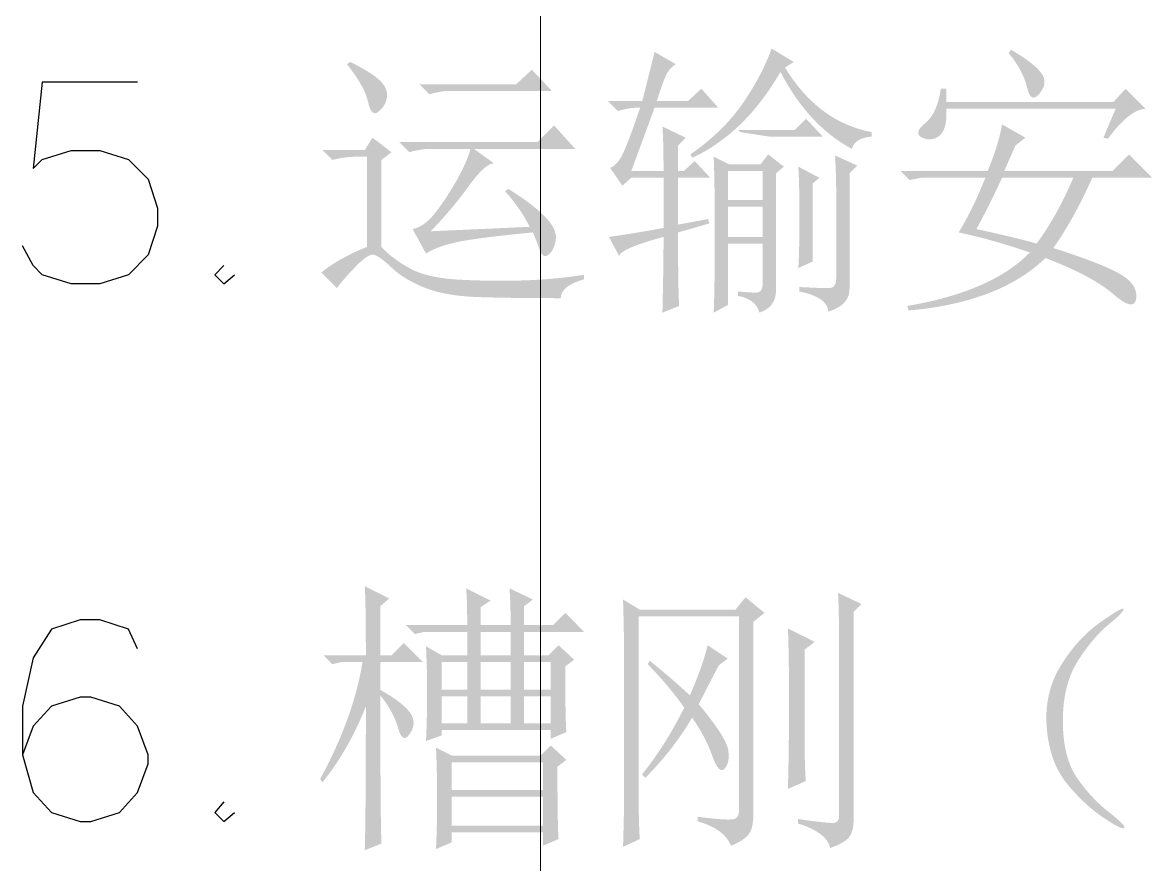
# Model space of a CAD drawing. Header units: millimetres. Extents: x 0 to 841, y 0 to 1189.
# Drawn here: x 406.02 to 437.61, y 88.19 to 111.72 of the extents above; entities that cross this region are included whole.
import ezdxf

# ---------------------------------------------------------------- set-up
doc = ezdxf.new("R2010")
doc.units = ezdxf.units.MM
doc.layers.add('C00-00-00', color=7, linetype='Continuous')
doc.layers.add('CBF-BF-BF', color=7, linetype='Continuous', true_color=0xbfbfbf)

msp = doc.modelspace()

# ---------------------------------------------------------------- hatches: boundary and pattern name
at = {"layer": 'C00-00-00'}
h = msp.add_hatch(color=256, dxfattribs=at)
edge = h.paths.add_edge_path(flags=0)
edge.add_spline(control_points=[(425.747168, 107.566837), (425.747168, 107.566837), (425.747168, 106.757101), (425.747168, 106.757101), (425.747168, 106.757101), (426.712346, 106.757101), (426.712346, 106.757101), (426.712346, 106.757101), (426.712346, 107.566837), (426.712346, 107.566837), (426.712346, 107.566837), (425.747168, 107.566837), (425.747168, 107.566837)], knot_values=[0, 0, 0, 0, 1, 1, 1, 2, 2, 2, 3, 3, 3, 4, 4, 4, 4], degree=3, periodic=1)
edge = h.paths.add_edge_path(flags=0)
edge.add_spline(control_points=[(425.747168, 106.570239), (425.747168, 106.570239), (425.747168, 105.729085), (425.747168, 105.729085), (425.747168, 105.729085), (426.712346, 105.729085), (426.712346, 105.729085), (426.712346, 105.729085), (426.712346, 106.570239), (426.712346, 106.570239), (426.712346, 106.570239), (425.747168, 106.570239), (425.747168, 106.570239)], knot_values=[0, 0, 0, 0, 1, 1, 1, 2, 2, 2, 3, 3, 3, 4, 4, 4, 4], degree=3, periodic=1)
edge = h.paths.add_edge_path(flags=0)
edge.add_spline(control_points=[(427.210645, 110.338347), (426.545879, 109.196229), (425.726222, 108.396967), (424.750571, 107.940561), (424.750571, 107.940561), (424.688284, 108.033716), (424.688284, 108.033716), (425.290211, 108.448781), (425.772524, 108.91566), (426.136326, 109.434905), (426.499577, 109.95415), (426.774634, 110.473395), (426.961496, 110.99264), (426.961496, 110.99264), (427.584369, 110.618916), (427.584369, 110.618916), (427.584369, 110.618916), (427.33522, 110.462922), (427.33522, 110.462922), (427.958093, 109.445378), (428.767828, 108.843451), (429.764425, 108.656589), (429.764425, 108.656589), (429.764425, 108.532015), (429.764425, 108.532015), (429.452989, 108.511068), (429.266127, 108.396967), (429.203839, 108.18971), (428.394104, 108.62517), (427.72989, 109.34175), (427.210645, 110.338347), (427.210645, 110.338347), (427.210645, 110.338347), (427.210645, 110.338347)], knot_values=[0, 0, 0, 0, 1, 1, 1, 2, 2, 2, 3, 3, 3, 4, 4, 4, 5, 5, 5, 6, 6, 6, 7, 7, 7, 8, 8, 8, 9, 9, 9, 10, 10, 10, 11, 11, 11, 11], degree=3, periodic=1)
edge = h.paths.add_edge_path(flags=0)
edge.add_spline(control_points=[(425.342025, 103.611316), (425.362971, 104.026932), (425.373445, 104.747922), (425.373445, 105.775938), (425.373445, 106.803403), (425.362971, 107.535417), (425.342025, 107.971429), (425.342025, 107.971429), (425.778037, 107.753699), (425.778037, 107.753699), (425.778037, 107.753699), (426.650059, 107.753699), (426.650059, 107.753699), (426.650059, 107.753699), (426.86834, 108.033716), (426.86834, 108.033716), (426.86834, 108.033716), (427.304352, 107.691411), (427.304352, 107.691411), (427.304352, 107.691411), (427.08607, 107.504549), (427.08607, 107.504549), (427.08607, 107.504549), (427.08607, 104.234189), (427.08607, 104.234189), (427.08607, 103.922752), (426.930076, 103.714944), (426.619191, 103.611316), (426.556353, 103.860465), (426.359017, 104.016459), (426.027186, 104.078195), (426.027186, 104.078195), (426.027186, 104.20277), (426.027186, 104.20277), (426.234443, 104.182375), (426.40091, 104.171902), (426.525484, 104.171902), (426.650059, 104.171902), (426.712346, 104.255135), (426.712346, 104.421051), (426.712346, 104.421051), (426.712346, 105.542223), (426.712346, 105.542223), (426.712346, 105.542223), (425.747168, 105.542223), (425.747168, 105.542223), (425.747168, 105.542223), (425.747168, 103.829046), (425.747168, 103.829046), (425.747168, 103.829046), (425.342025, 103.611316), (425.342025, 103.611316)], knot_values=[0, 0, 0, 0, 1, 1, 1, 2, 2, 2, 3, 3, 3, 4, 4, 4, 5, 5, 5, 6, 6, 6, 7, 7, 7, 8, 8, 8, 9, 9, 9, 10, 10, 10, 11, 11, 11, 12, 12, 12, 13, 13, 13, 14, 14, 14, 15, 15, 15, 16, 16, 16, 17, 17, 17, 17], degree=3, periodic=1)
edge = h.paths.add_edge_path(flags=0)
edge.add_spline(control_points=[(427.708944, 104.857062), (427.72989, 105.147553), (427.740363, 105.614432), (427.740363, 106.258252), (427.740363, 106.902071), (427.72989, 107.379423), (427.708944, 107.691411), (427.708944, 107.691411), (428.300949, 107.379975), (428.300949, 107.379975), (428.300949, 107.379975), (428.114087, 107.223981), (428.114087, 107.223981), (428.114087, 107.223981), (428.114087, 105.043924), (428.114087, 105.043924), (428.114087, 105.043924), (427.708944, 104.857062), (427.708944, 104.857062)], knot_values=[0, 0, 0, 0, 1, 1, 1, 2, 2, 2, 3, 3, 3, 4, 4, 4, 5, 5, 5, 6, 6, 6, 6], degree=3, periodic=1)
edge = h.paths.add_edge_path(flags=0)
edge.add_spline(control_points=[(428.767828, 107.068538), (428.767828, 107.296741), (428.757355, 107.608178), (428.73696, 108.002848), (428.73696, 108.002848), (429.359833, 107.722279), (429.359833, 107.722279), (429.359833, 107.722279), (429.141552, 107.504549), (429.141552, 107.504549), (429.141552, 107.504549), (429.141552, 104.327344), (429.141552, 104.327344), (429.162498, 103.995513), (428.965163, 103.766758), (428.550098, 103.642184), (428.529152, 103.912279), (428.259057, 104.099141), (427.740363, 104.20277), (427.740363, 104.20277), (427.740363, 104.327344), (427.740363, 104.327344), (428.134482, 104.306949), (428.404026, 104.296476), (428.549547, 104.296476), (428.695068, 104.296476), (428.767828, 104.37971), (428.767828, 104.545626), (428.767828, 104.545626), (428.767828, 107.068538), (428.767828, 107.068538)], knot_values=[0, 0, 0, 0, 1, 1, 1, 2, 2, 2, 3, 3, 3, 4, 4, 4, 5, 5, 5, 6, 6, 6, 7, 7, 7, 8, 8, 8, 9, 9, 9, 10, 10, 10, 10], degree=3, periodic=1)
edge = h.paths.add_edge_path(flags=0)
edge.add_spline(control_points=[(423.940836, 107.566837), (423.940836, 108.106476), (423.930363, 108.521541), (423.909417, 108.812583), (423.909417, 108.812583), (424.563709, 108.501146), (424.563709, 108.501146), (424.563709, 108.501146), (424.345428, 108.282865), (424.345428, 108.282865), (424.345428, 108.282865), (424.345428, 107.566837), (424.345428, 107.566837), (424.345428, 107.566837), (424.501422, 107.566837), (424.501422, 107.566837), (424.501422, 107.566837), (424.812859, 107.846854), (424.812859, 107.846854), (424.812859, 107.846854), (425.24887, 107.379975), (425.24887, 107.379975), (425.24887, 107.379975), (424.345428, 107.379975), (424.345428, 107.379975), (424.345428, 107.379975), (424.345428, 106.071941), (424.345428, 106.071941), (424.345428, 106.071941), (425.186583, 106.227383), (425.186583, 106.227383), (425.186583, 106.227383), (425.217451, 106.102809), (425.217451, 106.102809), (425.217451, 106.102809), (424.345428, 105.85366), (424.345428, 105.85366), (424.345428, 104.857062), (424.355901, 104.171902), (424.376847, 103.798178), (424.376847, 103.798178), (423.909417, 103.611316), (423.909417, 103.611316), (423.930363, 104.483338), (423.940836, 105.188894), (423.940836, 105.729085), (423.172442, 105.521277), (422.756826, 105.344888), (422.695089, 105.199918), (422.695089, 105.199918), (422.414521, 105.729085), (422.414521, 105.729085), (422.870927, 105.791372), (423.379699, 105.874606), (423.940836, 105.978234), (423.940836, 105.978234), (423.940836, 107.379975), (423.940836, 107.379975), (423.940836, 107.379975), (423.037394, 107.379975), (423.037394, 107.379975), (423.037394, 107.379975), (422.788245, 107.161693), (422.788245, 107.161693), (422.788245, 107.161693), (422.44594, 107.659992), (422.44594, 107.659992), (422.59091, 107.701333), (422.725958, 107.867249), (422.850532, 108.158291), (422.975107, 108.448781), (423.120076, 108.843451), (423.286543, 109.34175), (423.286543, 109.34175), (423.224256, 109.34175), (423.224256, 109.34175), (423.078735, 109.34175), (422.891873, 109.310331), (422.66367, 109.248594), (422.66367, 109.248594), (422.383653, 109.528612), (422.383653, 109.528612), (422.383653, 109.528612), (423.348831, 109.528612), (423.348831, 109.528612), (423.473405, 110.02691), (423.587507, 110.483317), (423.691687, 110.898933), (423.691687, 110.898933), (424.283141, 110.556628), (424.283141, 110.556628), (424.179512, 110.49379), (424.096279, 110.405595), (424.033991, 110.291494), (423.971704, 110.177392), (423.878549, 109.923282), (423.753974, 109.528612), (423.753974, 109.528612), (424.625997, 109.528612), (424.625997, 109.528612), (424.625997, 109.528612), (424.999721, 109.871468), (424.999721, 109.871468), (424.999721, 109.871468), (425.4666, 109.34175), (425.4666, 109.34175), (425.4666, 109.34175), (423.691687, 109.34175), (423.691687, 109.34175), (423.691687, 109.34175), (423.037394, 107.566837), (423.037394, 107.566837), (423.037394, 107.566837), (423.940836, 107.566837), (423.940836, 107.566837)], knot_values=[0, 0, 0, 0, 1, 1, 1, 2, 2, 2, 3, 3, 3, 4, 4, 4, 5, 5, 5, 6, 6, 6, 7, 7, 7, 8, 8, 8, 9, 9, 9, 10, 10, 10, 11, 11, 11, 12, 12, 12, 13, 13, 13, 14, 14, 14, 15, 15, 15, 16, 16, 16, 17, 17, 17, 18, 18, 18, 19, 19, 19, 20, 20, 20, 21, 21, 21, 22, 22, 22, 23, 23, 23, 24, 24, 24, 25, 25, 25, 26, 26, 26, 27, 27, 27, 28, 28, 28, 29, 29, 29, 30, 30, 30, 31, 31, 31, 32, 32, 32, 33, 33, 33, 34, 34, 34, 35, 35, 35, 36, 36, 36, 37, 37, 37, 38, 38, 38, 38], degree=3, periodic=1)
edge = h.paths.add_edge_path(flags=0)
edge.add_spline(control_points=[(426.027186, 108.718877), (426.027186, 108.718877), (427.615788, 108.718877), (427.615788, 108.718877), (427.615788, 108.718877), (427.927225, 109.030313), (427.927225, 109.030313), (427.927225, 109.030313), (428.394104, 108.532015), (428.394104, 108.532015), (428.394104, 108.532015), (426.899208, 108.532015), (426.899208, 108.532015), (426.899208, 108.532015), (426.089473, 108.656589), (426.089473, 108.656589), (426.089473, 108.656589), (426.276335, 108.469727), (426.276335, 108.469727), (426.276335, 108.469727), (426.027186, 108.718877), (426.027186, 108.718877)], knot_values=[0, 0, 0, 0, 1, 1, 1, 2, 2, 2, 3, 3, 3, 4, 4, 4, 5, 5, 5, 6, 6, 6, 7, 7, 7, 7], degree=3, periodic=1)
h = msp.add_hatch(color=256, dxfattribs=at)
edge = h.paths.add_edge_path(flags=0)
edge.add_spline(control_points=[(433.405313, 108.87487), (433.405313, 108.87487), (434.059605, 108.501146), (434.059605, 108.501146), (434.059605, 108.501146), (433.779037, 108.282865), (433.779037, 108.282865), (433.779037, 108.282865), (433.4676, 107.566837), (433.4676, 107.566837), (433.4676, 107.566837), (436.488811, 107.566837), (436.488811, 107.566837), (436.488811, 107.566837), (436.95569, 108.033716), (436.95569, 108.033716), (436.95569, 108.033716), (437.609983, 107.379975), (437.609983, 107.379975), (437.609983, 107.379975), (435.928225, 107.379975), (435.928225, 107.379975), (435.574896, 106.590634), (435.211645, 105.936893), (434.837921, 105.417648), (435.688997, 105.147553), (436.296437, 104.914389), (436.659688, 104.717054), (437.022938, 104.519719), (437.188854, 104.286554), (437.157986, 104.016459), (437.127118, 103.746363), (436.914349, 103.782744), (436.519679, 104.1256), (436.125009, 104.467904), (435.492214, 104.805248), (434.620191, 105.137631), (434.163234, 104.701068), (433.607609, 104.364276), (432.953867, 104.125048), (432.299575, 103.886372), (431.578034, 103.73589), (430.789245, 103.673603), (430.789245, 103.673603), (430.758377, 103.798178), (430.758377, 103.798178), (432.335955, 104.068273), (433.478073, 104.566021), (434.18418, 105.293074), (433.457127, 105.542223), (432.792912, 105.729085), (432.190985, 105.85366), (432.440135, 106.24833), (432.689284, 106.757101), (432.938433, 107.379975), (432.938433, 107.379975), (431.132101, 107.379975), (431.132101, 107.379975), (431.132101, 107.379975), (430.820664, 107.317687), (430.820664, 107.317687), (430.820664, 107.317687), (430.571515, 107.566837), (430.571515, 107.566837), (430.571515, 107.566837), (433.000721, 107.566837), (433.000721, 107.566837), (433.207978, 108.065135), (433.343025, 108.501146), (433.405313, 108.87487), (433.405313, 108.87487), (433.405313, 108.87487), (433.405313, 108.87487)], knot_values=[0, 0, 0, 0, 1, 1, 1, 2, 2, 2, 3, 3, 3, 4, 4, 4, 5, 5, 5, 6, 6, 6, 7, 7, 7, 8, 8, 8, 9, 9, 9, 10, 10, 10, 11, 11, 11, 12, 12, 12, 13, 13, 13, 14, 14, 14, 15, 15, 15, 16, 16, 16, 17, 17, 17, 18, 18, 18, 19, 19, 19, 20, 20, 20, 21, 21, 21, 22, 22, 22, 23, 23, 23, 24, 24, 24, 24], degree=3, periodic=1)
edge = h.paths.add_edge_path(flags=0)
edge.add_spline(control_points=[(433.405313, 107.379975), (433.177109, 106.881676), (432.938433, 106.403772), (432.689284, 105.947366), (433.457127, 105.780899), (434.017713, 105.645851), (434.371042, 105.542223), (434.744766, 106.040521), (435.08707, 106.652922), (435.398507, 107.379975), (435.398507, 107.379975), (433.405313, 107.379975), (433.405313, 107.379975)], knot_values=[0, 0, 0, 0, 1, 1, 1, 2, 2, 2, 3, 3, 3, 4, 4, 4, 4], degree=3, periodic=1)
edge = h.paths.add_edge_path(flags=0)
edge.add_spline(control_points=[(433.592175, 110.868065), (433.592175, 110.868065), (433.654462, 110.96122), (433.654462, 110.96122), (434.049132, 110.733017), (434.324188, 110.525209), (434.479631, 110.338347), (434.635074, 110.151485), (434.630113, 109.95415), (434.464197, 109.746893), (434.29773, 109.539085), (434.178668, 109.590899), (434.105907, 109.902336), (434.033147, 110.213772), (433.86227, 110.535682), (433.592175, 110.868065), (433.592175, 110.868065), (433.592175, 110.868065), (433.592175, 110.868065)], knot_values=[0, 0, 0, 0, 1, 1, 1, 2, 2, 2, 3, 3, 3, 4, 4, 4, 5, 5, 5, 6, 6, 6, 6], degree=3, periodic=1)
edge = h.paths.add_edge_path(flags=0)
edge.add_spline(control_points=[(436.239662, 108.501146), (436.239662, 108.501146), (436.581966, 109.310882), (436.581966, 109.310882), (436.581966, 109.310882), (431.848129, 109.310882), (431.848129, 109.310882), (431.869076, 108.937158), (431.806788, 108.688008), (431.661267, 108.563434), (431.515747, 108.438859), (431.354792, 108.417913), (431.178403, 108.501146), (431.002014, 108.583829), (431.027921, 108.718877), (431.256124, 108.905739), (431.484327, 109.0926), (431.629848, 109.41451), (431.692687, 109.871468), (431.692687, 109.871468), (431.848129, 109.871468), (431.848129, 109.871468), (431.848129, 109.871468), (431.848129, 109.497744), (431.848129, 109.497744), (431.848129, 109.497744), (436.519679, 109.497744), (436.519679, 109.497744), (436.519679, 109.497744), (436.862535, 109.871468), (436.862535, 109.871468), (436.862535, 109.871468), (437.423121, 109.310882), (437.423121, 109.310882), (437.111133, 109.289936), (436.758355, 109.009367), (436.364236, 108.469727), (436.364236, 108.469727), (436.239662, 108.501146), (436.239662, 108.501146)], knot_values=[0, 0, 0, 0, 1, 1, 1, 2, 2, 2, 3, 3, 3, 4, 4, 4, 5, 5, 5, 6, 6, 6, 7, 7, 7, 8, 8, 8, 9, 9, 9, 10, 10, 10, 11, 11, 11, 12, 12, 12, 13, 13, 13, 13], degree=3, periodic=1)
h = msp.add_hatch(color=256, dxfattribs=at)
edge = h.paths.add_edge_path(flags=0)
edge.add_spline(control_points=[(417.11183, 109.996042), (417.11183, 109.996042), (419.821604, 109.996042), (419.821604, 109.996042), (419.821604, 109.996042), (420.257616, 110.400634), (420.257616, 110.400634), (420.257616, 110.400634), (420.818202, 109.80918), (420.818202, 109.80918), (420.818202, 109.80918), (417.952985, 109.80918), (417.952985, 109.80918), (417.807464, 109.80918), (417.620602, 109.777761), (417.392399, 109.715474), (417.392399, 109.715474), (417.11183, 109.996042), (417.11183, 109.996042)], knot_values=[0, 0, 0, 0, 1, 1, 1, 2, 2, 2, 3, 3, 3, 4, 4, 4, 5, 5, 5, 6, 6, 6, 6], degree=3, periodic=1)
edge = h.paths.add_edge_path(flags=0)
edge.add_spline(control_points=[(416.924968, 105.947366), (417.132225, 105.988707), (417.32956, 106.123755), (417.516422, 106.351958), (417.703284, 106.580161), (417.900619, 106.871203), (418.108427, 107.223981), (418.315684, 107.576758), (418.461205, 107.898668), (418.544438, 108.18971), (418.544438, 108.18971), (417.423267, 108.18971), (417.423267, 108.18971), (417.2568, 108.18971), (417.060016, 108.158291), (416.831813, 108.096003), (416.831813, 108.096003), (416.551244, 108.376572), (416.551244, 108.376572), (416.551244, 108.376572), (420.413058, 108.376572), (420.413058, 108.376572), (420.413058, 108.376572), (420.880489, 108.843451), (420.880489, 108.843451), (420.880489, 108.843451), (421.471943, 108.18971), (421.471943, 108.18971), (421.471943, 108.18971), (418.638145, 108.18971), (418.638145, 108.18971), (418.638145, 108.18971), (419.198731, 107.784567), (419.198731, 107.784567), (419.032264, 107.784567), (418.788627, 107.561324), (418.466717, 107.11484), (418.144807, 106.668356), (417.796991, 106.258803), (417.423267, 105.885079), (417.423267, 105.885079), (420.195328, 106.009653), (420.195328, 106.009653), (420.049807, 106.320539), (419.821053, 106.652922), (419.510168, 107.006251), (419.510168, 107.006251), (419.603323, 107.068538), (419.603323, 107.068538), (420.039334, 106.798442), (420.376678, 106.543781), (420.615354, 106.305105), (420.854031, 106.066429), (420.957659, 105.848699), (420.926791, 105.651364), (420.895923, 105.454028), (420.828123, 105.313469), (420.724495, 105.230786), (420.620866, 105.147553), (420.537633, 105.194406), (420.475346, 105.370795), (420.413058, 105.547184), (420.350771, 105.708139), (420.288484, 105.85366), (419.208653, 105.750031), (418.487112, 105.656324), (418.123861, 105.573642), (417.76061, 105.490409), (417.485554, 105.38678), (417.298692, 105.262206), (417.298692, 105.262206), (416.924968, 105.947366), (416.924968, 105.947366)], knot_values=[0, 0, 0, 0, 1, 1, 1, 2, 2, 2, 3, 3, 3, 4, 4, 4, 5, 5, 5, 6, 6, 6, 7, 7, 7, 8, 8, 8, 9, 9, 9, 10, 10, 10, 11, 11, 11, 12, 12, 12, 13, 13, 13, 14, 14, 14, 15, 15, 15, 16, 16, 16, 17, 17, 17, 18, 18, 18, 19, 19, 19, 20, 20, 20, 21, 21, 21, 22, 22, 22, 23, 23, 23, 24, 24, 24, 24], degree=3, periodic=1)
edge = h.paths.add_edge_path(flags=0)
edge.add_spline(control_points=[(415.087767, 110.556628), (415.087767, 110.556628), (415.180923, 110.618916), (415.180923, 110.618916), (415.595988, 110.411107), (415.876005, 110.234719), (416.021526, 110.089198), (416.167047, 109.943677), (416.229334, 109.793195), (416.208388, 109.637752), (416.187442, 109.481758), (416.109721, 109.346711), (415.975224, 109.232609), (415.840176, 109.118508), (415.741509, 109.206702), (415.679221, 109.497744), (415.616934, 109.788234), (415.419599, 110.141012), (415.087767, 110.556628), (415.087767, 110.556628), (415.087767, 110.556628), (415.087767, 110.556628)], knot_values=[0, 0, 0, 0, 1, 1, 1, 2, 2, 2, 3, 3, 3, 4, 4, 4, 5, 5, 5, 6, 6, 6, 7, 7, 7, 7], degree=3, periodic=1)
edge = h.paths.add_edge_path(flags=0)
edge.add_spline(control_points=[(416.052945, 105.449067), (416.239807, 105.241259), (416.49943, 105.043924), (416.831813, 104.857062), (417.163644, 104.6702), (417.646509, 104.56106), (418.279855, 104.530192), (418.91265, 104.498772), (419.515129, 104.49326), (420.086188, 104.514206), (420.657247, 104.535153), (421.201847, 104.586967), (421.721092, 104.6702), (421.721092, 104.6702), (421.721092, 104.545626), (421.721092, 104.545626), (421.285081, 104.421051), (421.067351, 104.244662), (421.067351, 104.015908), (420.13249, 104.015908), (419.359135, 104.026381), (418.746735, 104.047327), (418.134334, 104.068273), (417.636036, 104.156468), (417.251839, 104.31191), (416.867642, 104.467353), (416.561166, 104.654215), (416.332963, 104.872496), (416.10476, 105.090778), (415.938293, 105.20984), (415.834664, 105.230786), (415.731036, 105.251732), (415.559608, 105.137631), (415.320932, 104.888482), (415.082255, 104.639332), (414.910827, 104.441997), (414.807199, 104.296476), (414.807199, 104.296476), (414.371188, 104.732488), (414.371188, 104.732488), (414.703019, 105.002583), (415.129109, 105.241259), (415.648353, 105.449067), (415.648353, 105.449067), (415.648353, 107.971429), (415.648353, 107.971429), (415.648353, 107.971429), (415.430072, 107.971429), (415.430072, 107.971429), (415.159977, 107.971429), (414.910827, 107.940009), (414.682624, 107.878273), (414.682624, 107.878273), (414.402607, 108.158291), (414.402607, 108.158291), (414.402607, 108.158291), (415.586066, 108.158291), (415.586066, 108.158291), (415.586066, 108.158291), (415.803796, 108.501146), (415.803796, 108.501146), (415.803796, 108.501146), (416.333514, 108.096003), (416.333514, 108.096003), (416.333514, 108.096003), (416.052945, 107.878273), (416.052945, 107.878273), (416.052945, 107.878273), (416.052945, 105.449067), (416.052945, 105.449067)], knot_values=[0, 0, 0, 0, 1, 1, 1, 2, 2, 2, 3, 3, 3, 4, 4, 4, 5, 5, 5, 6, 6, 6, 7, 7, 7, 8, 8, 8, 9, 9, 9, 10, 10, 10, 11, 11, 11, 12, 12, 12, 13, 13, 13, 14, 14, 14, 15, 15, 15, 16, 16, 16, 17, 17, 17, 18, 18, 18, 19, 19, 19, 20, 20, 20, 21, 21, 21, 22, 22, 22, 23, 23, 23, 23], degree=3, periodic=1)
h = msp.add_hatch(color=256, dxfattribs=at)
edge = h.paths.add_edge_path(flags=0)
edge.add_spline(control_points=[(418.825007, 94.689596), (418.825007, 94.689596), (418.825007, 94.035854), (418.825007, 94.035854), (418.825007, 94.035854), (419.66561, 94.035854), (419.66561, 94.035854), (419.66561, 94.035854), (419.66561, 94.689596), (419.66561, 94.689596), (419.66561, 94.689596), (418.825007, 94.689596), (418.825007, 94.689596)], knot_values=[0, 0, 0, 0, 1, 1, 1, 2, 2, 2, 3, 3, 3, 4, 4, 4, 4], degree=3, periodic=1)
edge = h.paths.add_edge_path(flags=0)
edge.add_spline(control_points=[(417.734703, 93.848992), (417.734703, 93.848992), (417.734703, 93.070125), (417.734703, 93.070125), (417.734703, 93.070125), (418.451283, 93.070125), (418.451283, 93.070125), (418.451283, 93.070125), (418.451283, 93.848992), (418.451283, 93.848992), (418.451283, 93.848992), (417.734703, 93.848992), (417.734703, 93.848992)], knot_values=[0, 0, 0, 0, 1, 1, 1, 2, 2, 2, 3, 3, 3, 4, 4, 4, 4], degree=3, periodic=1)
edge = h.paths.add_edge_path(flags=0)
edge.add_spline(control_points=[(418.825007, 93.848992), (418.825007, 93.848992), (418.825007, 93.070125), (418.825007, 93.070125), (418.825007, 93.070125), (419.66561, 93.070125), (419.66561, 93.070125), (419.66561, 93.070125), (419.66561, 93.848992), (419.66561, 93.848992), (419.66561, 93.848992), (418.825007, 93.848992), (418.825007, 93.848992)], knot_values=[0, 0, 0, 0, 1, 1, 1, 2, 2, 2, 3, 3, 3, 4, 4, 4, 4], degree=3, periodic=1)
edge = h.paths.add_edge_path(flags=0)
edge.add_spline(control_points=[(420.039334, 93.848992), (420.039334, 93.848992), (420.039334, 93.070125), (420.039334, 93.070125), (420.039334, 93.070125), (420.786782, 93.070125), (420.786782, 93.070125), (420.786782, 93.070125), (420.786782, 93.848992), (420.786782, 93.848992), (420.786782, 93.848992), (420.039334, 93.848992), (420.039334, 93.848992)], knot_values=[0, 0, 0, 0, 1, 1, 1, 2, 2, 2, 3, 3, 3, 4, 4, 4, 4], degree=3, periodic=1)
edge = h.paths.add_edge_path(flags=0)
edge.add_spline(control_points=[(417.734703, 92.883263), (417.734703, 92.883263), (417.734703, 92.135815), (417.734703, 92.135815), (417.734703, 92.135815), (418.451283, 92.135815), (418.451283, 92.135815), (418.451283, 92.135815), (418.451283, 92.883263), (418.451283, 92.883263), (418.451283, 92.883263), (417.734703, 92.883263), (417.734703, 92.883263)], knot_values=[0, 0, 0, 0, 1, 1, 1, 2, 2, 2, 3, 3, 3, 4, 4, 4, 4], degree=3, periodic=1)
edge = h.paths.add_edge_path(flags=0)
edge.add_spline(control_points=[(418.825007, 92.883263), (418.825007, 92.883263), (418.825007, 92.135815), (418.825007, 92.135815), (418.825007, 92.135815), (419.66561, 92.135815), (419.66561, 92.135815), (419.66561, 92.135815), (419.66561, 92.883263), (419.66561, 92.883263), (419.66561, 92.883263), (418.825007, 92.883263), (418.825007, 92.883263)], knot_values=[0, 0, 0, 0, 1, 1, 1, 2, 2, 2, 3, 3, 3, 4, 4, 4, 4], degree=3, periodic=1)
edge = h.paths.add_edge_path(flags=0)
edge.add_spline(control_points=[(420.039334, 92.883263), (420.039334, 92.883263), (420.039334, 92.135815), (420.039334, 92.135815), (420.039334, 92.135815), (420.786782, 92.135815), (420.786782, 92.135815), (420.786782, 92.135815), (420.786782, 92.883263), (420.786782, 92.883263), (420.786782, 92.883263), (420.039334, 92.883263), (420.039334, 92.883263)], knot_values=[0, 0, 0, 0, 1, 1, 1, 2, 2, 2, 3, 3, 3, 4, 4, 4, 4], degree=3, periodic=1)
edge = h.paths.add_edge_path(flags=0)
edge.add_spline(control_points=[(418.015272, 91.046063), (418.015272, 91.046063), (418.015272, 90.267196), (418.015272, 90.267196), (418.015272, 90.267196), (420.569052, 90.267196), (420.569052, 90.267196), (420.569052, 90.267196), (420.569052, 91.046063), (420.569052, 91.046063), (420.569052, 91.046063), (418.015272, 91.046063), (418.015272, 91.046063)], knot_values=[0, 0, 0, 0, 1, 1, 1, 2, 2, 2, 3, 3, 3, 4, 4, 4, 4], degree=3, periodic=1)
edge = h.paths.add_edge_path(flags=0)
edge.add_spline(control_points=[(418.015272, 90.080334), (418.015272, 90.080334), (418.015272, 89.270598), (418.015272, 89.270598), (418.015272, 89.270598), (420.569052, 89.270598), (420.569052, 89.270598), (420.569052, 89.270598), (420.569052, 90.080334), (420.569052, 90.080334), (420.569052, 90.080334), (418.015272, 90.080334), (418.015272, 90.080334)], knot_values=[0, 0, 0, 0, 1, 1, 1, 2, 2, 2, 3, 3, 3, 4, 4, 4, 4], degree=3, periodic=1)
edge = h.paths.add_edge_path(flags=0)
edge.add_spline(control_points=[(419.66561, 94.876458), (419.66561, 95.250182), (419.655137, 95.592486), (419.634742, 95.904474), (419.634742, 95.904474), (420.288484, 95.593038), (420.288484, 95.593038), (420.288484, 95.593038), (420.039334, 95.406176), (420.039334, 95.406176), (420.039334, 95.406176), (420.039334, 94.876458), (420.039334, 94.876458), (420.039334, 94.876458), (420.84907, 94.876458), (420.84907, 94.876458), (420.84907, 94.876458), (421.191925, 95.219314), (421.191925, 95.219314), (421.191925, 95.219314), (421.721092, 94.689596), (421.721092, 94.689596), (421.721092, 94.689596), (420.039334, 94.689596), (420.039334, 94.689596), (420.039334, 94.689596), (420.039334, 94.035854), (420.039334, 94.035854), (420.039334, 94.035854), (420.724495, 94.035854), (420.724495, 94.035854), (420.724495, 94.035854), (421.005063, 94.315872), (421.005063, 94.315872), (421.005063, 94.315872), (421.441075, 93.91128), (421.441075, 93.91128), (421.441075, 93.91128), (421.191925, 93.724418), (421.191925, 93.724418), (421.191925, 92.810503), (421.201847, 92.198103), (421.222794, 91.886666), (421.222794, 91.886666), (420.786782, 91.699804), (420.786782, 91.699804), (420.786782, 91.699804), (420.786782, 91.948953), (420.786782, 91.948953), (420.786782, 91.948953), (417.734703, 91.948953), (417.734703, 91.948953), (417.734703, 91.948953), (417.734703, 91.793511), (417.734703, 91.793511), (417.734703, 91.793511), (417.298692, 91.637517), (417.298692, 91.637517), (417.319638, 92.073528), (417.330111, 92.5145), (417.330111, 92.960985), (417.330111, 93.407469), (417.319638, 93.848441), (417.298692, 94.285004), (417.298692, 94.285004), (417.734703, 94.035854), (417.734703, 94.035854), (417.734703, 94.035854), (418.451283, 94.035854), (418.451283, 94.035854), (418.451283, 94.035854), (418.451283, 94.689596), (418.451283, 94.689596), (418.451283, 94.689596), (417.267824, 94.689596), (417.267824, 94.689596), (417.267824, 94.689596), (416.987255, 94.627308), (416.987255, 94.627308), (416.987255, 94.627308), (416.738106, 94.876458), (416.738106, 94.876458), (416.738106, 94.876458), (418.451283, 94.876458), (418.451283, 94.876458), (418.451283, 95.374756), (418.44081, 95.717061), (418.419864, 95.904474), (418.419864, 95.904474), (419.105024, 95.561618), (419.105024, 95.561618), (419.105024, 95.561618), (418.825007, 95.374756), (418.825007, 95.374756), (418.825007, 95.374756), (418.825007, 94.876458), (418.825007, 94.876458), (418.825007, 94.876458), (419.66561, 94.876458), (419.66561, 94.876458)], knot_values=[0, 0, 0, 0, 1, 1, 1, 2, 2, 2, 3, 3, 3, 4, 4, 4, 5, 5, 5, 6, 6, 6, 7, 7, 7, 8, 8, 8, 9, 9, 9, 10, 10, 10, 11, 11, 11, 12, 12, 12, 13, 13, 13, 14, 14, 14, 15, 15, 15, 16, 16, 16, 17, 17, 17, 18, 18, 18, 19, 19, 19, 20, 20, 20, 21, 21, 21, 22, 22, 22, 23, 23, 23, 24, 24, 24, 25, 25, 25, 26, 26, 26, 27, 27, 27, 28, 28, 28, 29, 29, 29, 30, 30, 30, 31, 31, 31, 32, 32, 32, 33, 33, 33, 33], degree=3, periodic=1)
edge = h.paths.add_edge_path(flags=0)
edge.add_spline(control_points=[(420.973644, 90.921488), (420.973644, 89.862052), (420.984117, 89.187916), (421.005063, 88.896874), (421.005063, 88.896874), (420.569052, 88.710012), (420.569052, 88.710012), (420.569052, 88.710012), (420.569052, 89.083736), (420.569052, 89.083736), (420.569052, 89.083736), (418.015272, 89.083736), (418.015272, 89.083736), (418.015272, 89.083736), (418.015272, 88.803168), (418.015272, 88.803168), (418.015272, 88.803168), (417.579261, 88.616306), (417.579261, 88.616306), (417.599656, 89.094209), (417.610129, 89.56605), (417.610129, 90.03348), (417.610129, 90.500911), (417.599656, 90.973302), (417.579261, 91.450655), (417.579261, 91.450655), (418.015272, 91.232925), (418.015272, 91.232925), (418.015272, 91.232925), (420.506765, 91.232925), (420.506765, 91.232925), (420.506765, 91.232925), (420.786782, 91.512942), (420.786782, 91.512942), (420.786782, 91.512942), (421.222794, 91.10835), (421.222794, 91.10835), (421.222794, 91.10835), (420.973644, 90.921488), (420.973644, 90.921488)], knot_values=[0, 0, 0, 0, 1, 1, 1, 2, 2, 2, 3, 3, 3, 4, 4, 4, 5, 5, 5, 6, 6, 6, 7, 7, 7, 8, 8, 8, 9, 9, 9, 10, 10, 10, 11, 11, 11, 12, 12, 12, 13, 13, 13, 13], degree=3, periodic=1)
edge = h.paths.add_edge_path(flags=0)
edge.add_spline(control_points=[(416.022077, 92.914683), (416.022077, 90.6095), (416.031999, 89.229257), (416.052945, 88.7723), (416.052945, 88.7723), (415.586066, 88.585438), (415.586066, 88.585438), (415.606461, 89.16697), (415.616934, 90.505872), (415.616934, 92.603246), (415.284551, 91.772564), (414.879959, 91.066458), (414.402607, 90.485477), (414.402607, 90.485477), (414.34032, 90.578632), (414.34032, 90.578632), (414.963193, 91.72075), (415.357312, 92.810503), (415.523779, 93.848992), (415.523779, 93.848992), (414.963193, 93.848992), (414.963193, 93.848992), (414.963193, 93.848992), (414.682624, 93.786705), (414.682624, 93.786705), (414.682624, 93.786705), (414.433475, 94.035854), (414.433475, 94.035854), (414.433475, 94.035854), (415.616934, 94.035854), (415.616934, 94.035854), (415.616934, 95.011505), (415.606461, 95.654774), (415.586066, 95.966762), (415.586066, 95.966762), (416.271227, 95.623906), (416.271227, 95.623906), (416.271227, 95.623906), (416.022077, 95.406176), (416.022077, 95.406176), (416.022077, 95.406176), (416.022077, 94.035854), (416.022077, 94.035854), (416.022077, 94.035854), (416.333514, 94.035854), (416.333514, 94.035854), (416.333514, 94.035854), (416.675819, 94.378159), (416.675819, 94.378159), (416.675819, 94.378159), (417.205537, 93.848992), (417.205537, 93.848992), (417.205537, 93.848992), (416.022077, 93.848992), (416.022077, 93.848992), (416.022077, 93.848992), (416.022077, 93.070125), (416.022077, 93.070125), (416.457537, 92.820976), (416.738106, 92.602695), (416.862681, 92.415833), (416.987255, 92.228971), (416.981743, 92.037148), (416.847247, 91.839813), (416.712199, 91.642478), (416.603058, 91.694843), (416.520376, 91.995807), (416.437142, 92.29677), (416.271227, 92.602695), (416.022077, 92.914683), (416.022077, 92.914683), (416.022077, 92.914683), (416.022077, 92.914683)], knot_values=[0, 0, 0, 0, 1, 1, 1, 2, 2, 2, 3, 3, 3, 4, 4, 4, 5, 5, 5, 6, 6, 6, 7, 7, 7, 8, 8, 8, 9, 9, 9, 10, 10, 10, 11, 11, 11, 12, 12, 12, 13, 13, 13, 14, 14, 14, 15, 15, 15, 16, 16, 16, 17, 17, 17, 18, 18, 18, 19, 19, 19, 20, 20, 20, 21, 21, 21, 22, 22, 22, 23, 23, 23, 24, 24, 24, 24], degree=3, periodic=1)
h = msp.add_hatch(color=256, dxfattribs=at)
edge = h.paths.add_edge_path(flags=0)
edge.add_spline(control_points=[(423.24421, 95.125607), (423.24421, 95.125607), (423.24421, 90.111753), (423.24421, 90.111753), (423.24421, 89.654795), (423.254683, 89.250203), (423.275629, 88.896874), (423.275629, 88.896874), (422.808199, 88.678593), (422.808199, 88.678593), (422.829145, 89.364305), (422.839618, 89.893472), (422.839618, 90.267196), (422.839618, 90.267196), (422.839618, 93.692999), (422.839618, 93.692999), (422.839618, 94.273979), (422.829145, 94.907326), (422.808199, 95.593038), (422.808199, 95.593038), (423.275629, 95.312469), (423.275629, 95.312469), (423.275629, 95.312469), (425.953985, 95.312469), (425.953985, 95.312469), (425.953985, 95.312469), (426.234002, 95.655325), (426.234002, 95.655325), (426.234002, 95.655325), (426.76372, 95.219314), (426.76372, 95.219314), (426.76372, 95.219314), (426.452283, 94.970164), (426.452283, 94.970164), (426.452283, 94.970164), (426.452283, 89.582035), (426.452283, 89.582035), (426.452283, 89.332886), (426.410391, 89.151536), (426.327708, 89.036883), (426.244475, 88.922782), (426.078559, 88.813641), (425.82941, 88.710012), (425.704835, 89.021449), (425.393399, 89.249652), (424.8951, 89.395173), (424.8951, 89.395173), (424.8951, 89.519748), (424.8951, 89.519748), (425.538368, 89.436514), (425.891146, 89.42108), (425.953433, 89.472894), (426.015721, 89.524709), (426.04714, 89.582035), (426.04714, 89.644322), (426.04714, 89.644322), (426.04714, 95.125607), (426.04714, 95.125607), (426.04714, 95.125607), (423.24421, 95.125607), (423.24421, 95.125607)], knot_values=[0, 0, 0, 0, 1, 1, 1, 2, 2, 2, 3, 3, 3, 4, 4, 4, 5, 5, 5, 6, 6, 6, 7, 7, 7, 8, 8, 8, 9, 9, 9, 10, 10, 10, 11, 11, 11, 12, 12, 12, 13, 13, 13, 14, 14, 14, 15, 15, 15, 16, 16, 16, 17, 17, 17, 18, 18, 18, 19, 19, 19, 20, 20, 20, 20], degree=3, periodic=1)
edge = h.paths.add_edge_path(flags=0)
edge.add_spline(control_points=[(423.555647, 93.87986), (423.970712, 93.547478), (424.344436, 93.225568), (424.676819, 92.914683), (424.905022, 93.433376), (425.071489, 93.900255), (425.175117, 94.315872), (425.175117, 94.315872), (425.735703, 93.942148), (425.735703, 93.942148), (425.735703, 93.942148), (425.486554, 93.755286), (425.486554, 93.755286), (425.299692, 93.402508), (425.11283, 93.039257), (424.925968, 92.665533), (425.445213, 92.04266), (425.720269, 91.61161), (425.751137, 91.372933), (425.782005, 91.133706), (425.745625, 90.962278), (425.641997, 90.85865), (425.538368, 90.755021), (425.424267, 90.879596), (425.299692, 91.232374), (425.175117, 91.585151), (424.988255, 91.93848), (424.739106, 92.291809), (424.386328, 91.689331), (423.950317, 91.128745), (423.431072, 90.610051), (423.431072, 90.610051), (423.337917, 90.703207), (423.337917, 90.703207), (423.773377, 91.242847), (424.168047, 91.86572), (424.521376, 92.571827), (424.188993, 93.028233), (423.846137, 93.433376), (423.49336, 93.786705), (423.49336, 93.786705), (423.555647, 93.87986), (423.555647, 93.87986)], knot_values=[0, 0, 0, 0, 1, 1, 1, 2, 2, 2, 3, 3, 3, 4, 4, 4, 5, 5, 5, 6, 6, 6, 7, 7, 7, 8, 8, 8, 9, 9, 9, 10, 10, 10, 11, 11, 11, 12, 12, 12, 13, 13, 13, 14, 14, 14, 14], degree=3, periodic=1)
edge = h.paths.add_edge_path(flags=0)
edge.add_spline(control_points=[(427.884892, 94.191297), (427.884892, 94.191297), (427.884892, 91.544361), (427.884892, 91.544361), (427.884892, 91.25332), (427.894813, 90.911015), (427.91576, 90.516345), (427.91576, 90.516345), (427.417461, 90.298615), (427.417461, 90.298615), (427.438407, 90.962829), (427.44888, 91.767052), (427.44888, 92.711835), (427.44888, 93.656618), (427.438407, 94.34674), (427.417461, 94.783302), (427.417461, 94.783302), (428.164909, 94.409578), (428.164909, 94.409578), (428.164909, 94.409578), (427.884892, 94.191297), (427.884892, 94.191297)], knot_values=[0, 0, 0, 0, 1, 1, 1, 2, 2, 2, 3, 3, 3, 4, 4, 4, 5, 5, 5, 6, 6, 6, 7, 7, 7, 7], degree=3, periodic=1)
edge = h.paths.add_edge_path(flags=0)
edge.add_spline(control_points=[(427.69803, 89.332886), (427.69803, 89.332886), (427.69803, 89.45746), (427.69803, 89.45746), (428.279011, 89.374778), (428.616354, 89.338398), (428.710061, 89.34832), (428.803216, 89.358793), (428.85007, 89.426041), (428.85007, 89.551167), (428.85007, 89.551167), (428.85007, 94.12901), (428.85007, 94.12901), (428.85007, 94.876458), (428.839596, 95.426571), (428.819202, 95.7799), (428.819202, 95.7799), (429.472943, 95.468463), (429.472943, 95.468463), (429.472943, 95.468463), (429.255213, 95.250182), (429.255213, 95.250182), (429.255213, 95.250182), (429.255213, 89.426592), (429.255213, 89.426592), (429.255213, 89.23973), (429.218833, 89.089249), (429.146072, 88.974596), (429.073312, 88.860494), (428.891411, 88.751354), (428.60092, 88.647725), (428.538633, 88.938767), (428.237669, 89.16697), (427.69803, 89.332886), (427.69803, 89.332886), (427.69803, 89.332886), (427.69803, 89.332886)], knot_values=[0, 0, 0, 0, 1, 1, 1, 2, 2, 2, 3, 3, 3, 4, 4, 4, 5, 5, 5, 6, 6, 6, 7, 7, 7, 8, 8, 8, 9, 9, 9, 10, 10, 10, 11, 11, 11, 12, 12, 12, 12], degree=3, periodic=1)
h = msp.add_hatch(color=256, dxfattribs=at)
edge = h.paths.add_edge_path(flags=0)
edge.add_spline(control_points=[(436.399624, 89.644322), (436.721534, 89.395173), (436.861543, 89.250203), (436.820202, 89.208311), (436.778309, 89.16697), (436.580974, 89.265637), (436.228196, 89.504314), (435.875419, 89.74299), (435.538075, 90.059387), (435.216165, 90.454058), (434.894255, 90.848728), (434.707393, 91.367421), (434.655579, 92.011241), (434.603765, 92.65506), (434.7333, 93.23108), (435.044737, 93.739852), (435.356174, 94.248072), (435.724937, 94.653216), (436.150475, 94.954179), (436.576013, 95.255143), (436.793743, 95.379717), (436.804216, 95.327903), (436.814689, 95.276089), (436.674681, 95.130568), (436.38419, 94.891892), (436.093149, 94.653216), (435.807619, 94.315872), (435.527602, 93.87986), (435.247033, 93.443849), (435.107024, 92.883263), (435.107024, 92.198103), (435.107024, 91.512942), (435.241521, 90.978263), (435.511616, 90.594066), (435.781712, 90.209869), (436.077715, 89.893472), (436.399624, 89.644322), (436.399624, 89.644322), (436.399624, 89.644322), (436.399624, 89.644322)], knot_values=[0, 0, 0, 0, 1, 1, 1, 2, 2, 2, 3, 3, 3, 4, 4, 4, 5, 5, 5, 6, 6, 6, 7, 7, 7, 8, 8, 8, 9, 9, 9, 10, 10, 10, 11, 11, 11, 12, 12, 12, 13, 13, 13, 13], degree=3, periodic=1)

# ---------------------------------------------------------------- linework, layer by layer
at = {"layer": 'C00-00-00', "lineweight": 25}
for points in [[(409.236333, 110.049028), (406.569333, 110.049028), (406.315333, 107.636028), (406.569333, 107.890028), (407.373667, 108.144028), (408.178, 108.144028), (408.982333, 107.890028), (409.532667, 107.339694), (409.786667, 106.535361), (409.786667, 106.027361), (409.532667, 105.223028), (408.982333, 104.672694), (408.178, 104.418694), (407.373667, 104.418694), (406.569333, 104.672694), (406.315333, 104.926694), (406.019, 105.477028)], [(411.649333, 104.926694), (411.395333, 104.672694), (411.649333, 104.418694), (411.945667, 104.672694)], [(409.236333, 94.216361), (408.982333, 94.766694), (408.178, 95.020694), (407.627667, 95.020694), (406.823333, 94.766694), (406.315333, 93.962361), (406.019, 92.607694), (406.019, 91.253028), (406.315333, 90.194694), (406.823333, 89.644361), (407.627667, 89.390361), (407.924, 89.390361), (408.728333, 89.644361), (409.236333, 90.194694), (409.532667, 90.999028), (409.532667, 91.253028), (409.236333, 92.057361), (408.728333, 92.607694), (407.924, 92.861694), (407.627667, 92.861694), (406.823333, 92.607694), (406.315333, 92.057361), (406.019, 91.253028)], [(411.649333, 89.940694), (411.395333, 89.644361), (411.649333, 89.390361), (411.945667, 89.644361)]]:
    msp.add_lwpolyline(points, dxfattribs=at)
at = {"layer": 'CBF-BF-BF', "lineweight": 9}
msp.add_lwpolyline([(420.500001, 0), (420.500001, 1189.000035)], dxfattribs=at)

doc.saveas('drawing.dxf')
